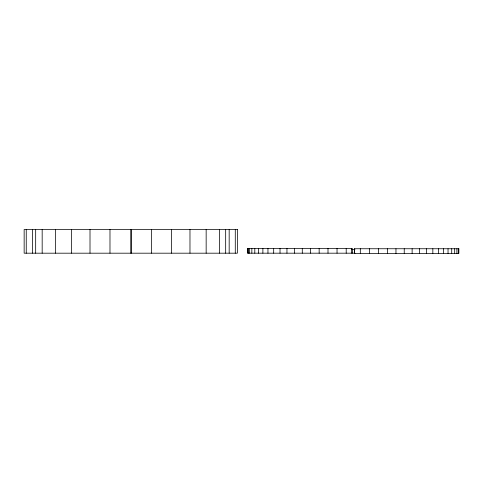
<?xml version="1.0" encoding="UTF-8"?>
<svg xmlns="http://www.w3.org/2000/svg" width="483" height="483" viewBox="0 0 483 483"><rect width="100%" height="100%" fill="white"/><g stroke="black" fill="none" stroke-linecap="round" stroke-linejoin="round"><path stroke-width="0.72" d="M351.721 249.639L354.993 249.639M458.627 249.639L458.627 253.189M354.993 253.189L247.67 253.189L247.67 248.455L352.101 248.455L352.101 253.189M458.651 248.745L458.651 253.478M458.264 248.745L458.264 253.478M456.864 248.745L456.864 253.478M454.672 248.745L454.672 253.478M451.72 248.745L451.72 253.478M448.031 248.745L448.031 253.478M443.635 248.745L443.635 253.478M438.564 248.745L438.564 253.478M432.84 248.745L432.84 253.478M426.495 248.745L426.495 253.478M419.564 248.745L419.564 253.478M412.126 248.745L412.126 253.478M404.235 248.745L404.235 253.478M395.963 248.745L395.963 253.478M387.366 248.745L387.366 253.478M378.521 248.745L378.521 253.478M369.483 248.745L369.483 253.478M360.318 248.745L360.318 253.478M354.613 248.745L354.613 253.478M351.908 248.455L351.908 253.189M346.202 248.455L346.202 253.189M337.037 248.455L337.037 253.189M327.999 248.455L327.999 253.189M319.154 248.455L319.154 253.189M310.557 248.455L310.557 253.189M302.286 248.455L302.286 253.189M294.395 248.455L294.395 253.189M286.956 248.455L286.956 253.189M280.025 248.455L280.025 253.189M273.68 248.455L273.68 253.189M267.956 248.455L267.956 253.189M262.885 248.455L262.885 253.189M258.49 248.455L258.49 253.189M254.801 248.455L254.801 253.189M251.848 248.455L251.848 253.189M249.657 248.455L249.657 253.189M248.256 248.455L248.256 253.189M247.87 248.455L247.87 253.189M235.281 229.522L235.281 253.189M229.171 229.522L229.171 253.189M225.67 229.522L225.67 253.189M219.36 229.522L219.36 253.189M206.156 229.522L206.156 253.189M189.976 229.522L189.976 253.189M171.525 229.522L171.525 253.189M151.547 229.522L151.547 253.189M131.358 229.522L131.358 253.189M130.766 229.522L130.766 253.189M109.985 229.522L109.985 253.189M90.007 229.522L90.007 253.189M71.556 229.522L71.556 253.189M55.376 229.522L55.376 253.189M42.172 229.522L42.172 253.189M35.67 229.522L35.67 253.189M32.361 229.522L32.361 253.189M26.251 229.522L26.251 253.189M237.382 229.522L24.15 229.522L24.15 253.189L237.382 253.189L237.382 229.522M458.85 248.745L354.419 248.745L354.419 253.478L458.85 253.478L458.85 248.745"/></g></svg>
